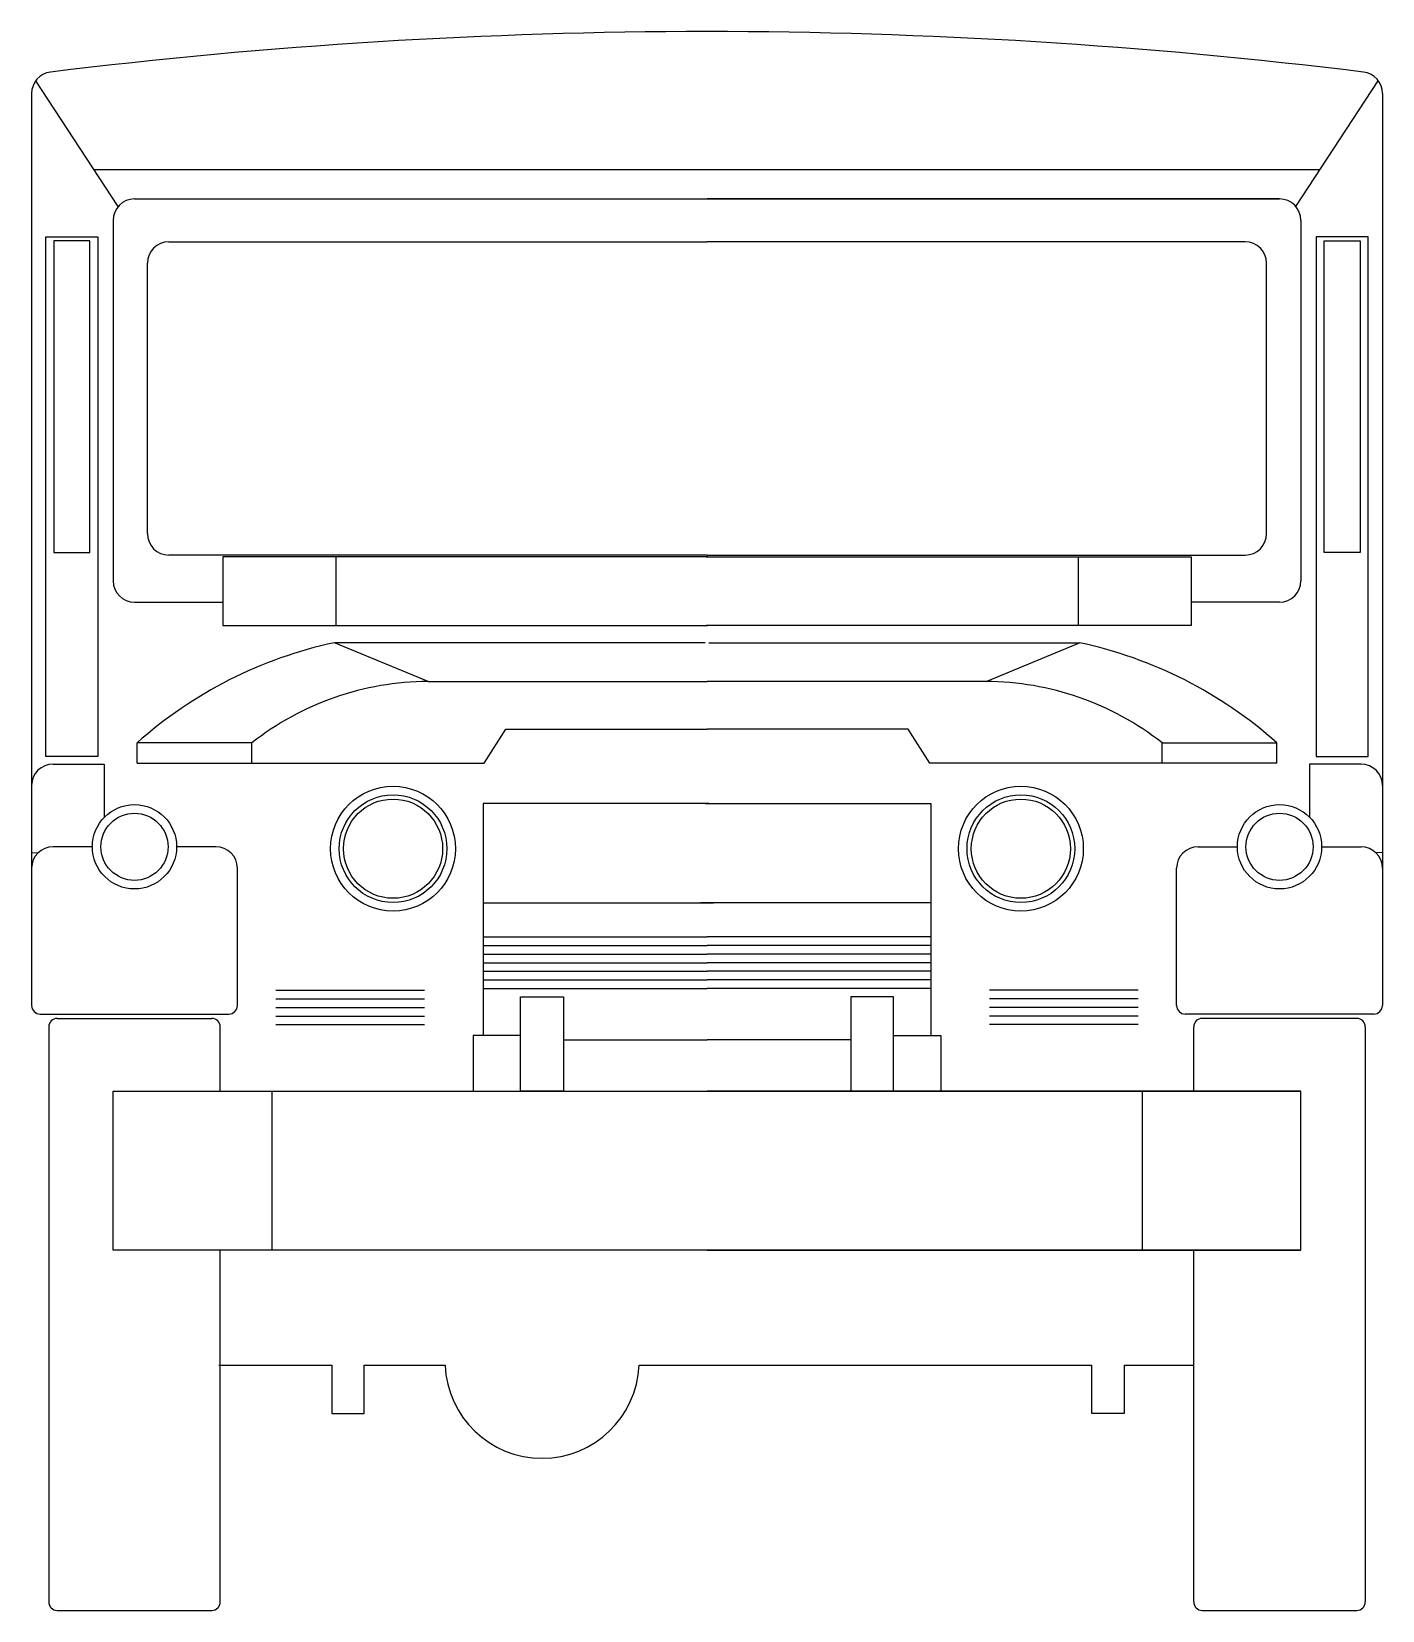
# Model space of a CAD drawing. Extents: x -83 to 81, y 0 to 192.
import ezdxf

# ---------------------------------------------------------------- set-up
doc = ezdxf.new("R2010")
doc.units = 0
doc.header["$LTSCALE"] = 50
doc.header["$MEASUREMENT"] = 0
doc.layers.get('0').update_dxf_attribs({"linetype": 'CONTINUOUS'})

msp = doc.modelspace()

# ---------------------------------------------------------------- linework, layer by layer
at = {"color": 0, "linetype": 'ByBlock'}
for p, q in [((-82.79, 184.05), (-82.79, 90.14)), ((-72.3, 170.34), (-82.29, 185.58)), ((70.52, 170.34), (80.51, 185.58)), ((81.01, 184.05), (81.01, 90.14)), ((-75.24, 174.82), (73.46, 174.82)), ((-70.31, 171.26), (68.53, 171.26)), ((-70.31, 171.26), (-0.89, 171.26)), ((68.53, 171.26), (-0.89, 171.26)), ((-72.91, 168.66), (-72.91, 124.98)), ((71.13, 168.66), (71.13, 124.98)), ((-81.06, 103.7), (-81.06, 166.67)), ((-81.06, 166.67), (-74.76, 166.67)), ((-74.76, 166.67), (-74.76, 103.7)), ((72.98, 166.67), (72.98, 103.7)), ((79.28, 166.67), (72.98, 166.67)), ((79.28, 103.7), (79.28, 166.67)), ((-80.09, 166.19), (-80.09, 128.41)), ((-75.73, 166.19), (-80.09, 166.19)), ((-75.73, 128.41), (-75.73, 166.19)), ((-66.15, 166.06), (-0.89, 166.06)), ((64.37, 166.06), (-0.89, 166.06)), ((73.95, 128.41), (73.95, 166.19)), ((73.95, 166.19), (78.31, 166.19)), ((78.31, 166.19), (78.31, 128.41)), ((-68.75, 130.7), (-68.75, 163.46)), ((66.97, 130.7), (66.97, 163.46)), ((-80.09, 128.41), (-75.73, 128.41)), ((78.31, 128.41), (73.95, 128.41)), ((-0.89, 128.1), (-66.15, 128.1)), ((-0.8, 127.87), (-59.61, 127.87)), ((-59.61, 127.87), (-59.61, 119.54)), ((-45.89, 127.87), (-45.89, 119.54)), ((-0.99, 127.87), (57.83, 127.87)), ((-0.89, 128.1), (64.37, 128.1)), ((44.1, 127.87), (44.1, 119.54)), ((57.83, 127.87), (57.83, 119.54)), ((-70.31, 122.38), (-59.61, 122.38)), ((68.53, 122.38), (57.83, 122.38)), ((-59.61, 119.54), (-0.8, 119.54)), ((57.83, 119.54), (-0.99, 119.54)), ((-1.1, 117.46), (-46.06, 117.46)), ((-34.72, 112.78), (-46.06, 117.46)), ((-0.68, 117.46), (44.28, 117.46)), ((32.94, 112.78), (44.28, 117.46)), ((-34.72, 112.78), (-0.89, 112.78)), ((32.94, 112.78), (-0.89, 112.78)), ((-56.08, 105.32), (-70, 105.32)), ((-70, 102.88), (-70, 105.32)), ((-56.08, 102.88), (-56.08, 105.32)), ((-27.92, 102.88), (-25.28, 106.98)), ((-25.28, 106.98), (-0.89, 106.98)), ((23.5, 106.98), (-0.89, 106.98)), ((26.14, 102.88), (23.5, 106.98)), ((54.3, 102.88), (54.3, 105.32)), ((54.3, 105.32), (68.21, 105.32)), ((68.21, 102.88), (68.21, 105.32)), ((-74.76, 103.7), (-81.06, 103.7)), ((72.98, 103.7), (79.28, 103.7)), ((-80.19, 102.77), (-73.97, 102.77)), ((-73.97, 102.77), (-73.97, 96.32)), ((-70, 102.88), (-27.92, 102.88)), ((68.21, 102.88), (26.14, 102.88)), ((78.41, 102.77), (72.18, 102.77)), ((72.18, 102.77), (72.18, 96.32)), ((-82.79, 100.17), (-82.79, 92.03)), ((81.01, 100.17), (81.01, 92.03)), ((-0.66, 97.98), (-28.02, 97.98)), ((-28.02, 97.98), (-28.02, 69.86)), ((-1.12, 97.98), (26.23, 97.98)), ((26.23, 97.98), (26.23, 69.86)), ((-82.79, 92.03), (-81.99, 92.02)), ((-75.42, 92.74), (-80.19, 92.74)), ((-60.43, 92.74), (-65.2, 92.74)), ((58.65, 92.74), (63.42, 92.74)), ((73.64, 92.74), (78.41, 92.74)), ((81.01, 92.03), (80.21, 92.02)), ((-82.79, 90.14), (-82.79, 73.5)), ((-57.83, 73.5), (-57.83, 90.14)), ((56.05, 73.5), (56.05, 90.14)), ((81.01, 90.14), (81.01, 73.5)), ((-28.02, 85.95), (-0.11, 85.95)), ((26.23, 85.95), (-1.67, 85.95)), ((-28.02, 81.81), (-0.89, 81.81)), ((-28.02, 80.77), (-0.89, 80.77)), ((26.23, 81.81), (-0.89, 81.81)), ((26.23, 80.77), (-0.89, 80.77)), ((-28.02, 79.73), (-0.89, 79.73)), ((-28.02, 78.69), (-0.89, 78.69)), ((26.23, 79.73), (-0.89, 79.73)), ((26.23, 78.69), (-0.89, 78.69)), ((-28.02, 77.65), (-0.89, 77.65)), ((-28.02, 76.61), (-0.89, 76.61)), ((26.23, 77.65), (-0.89, 77.65)), ((26.23, 76.61), (-0.89, 76.61)), ((-53.18, 75.35), (-35.13, 75.35)), ((-28.02, 75.57), (-0.89, 75.57)), ((26.23, 75.57), (-0.89, 75.57)), ((51.4, 75.35), (33.35, 75.35)), ((-53.18, 74.31), (-35.13, 74.31)), ((-53.18, 73.27), (-35.13, 73.27)), ((-23.51, 63.1), (-23.51, 74.54)), ((-23.51, 74.54), (-18.31, 74.54)), ((-18.31, 74.54), (-18.31, 63.1)), ((16.53, 74.54), (16.53, 63.1)), ((21.73, 74.54), (16.53, 74.54)), ((21.73, 63.1), (21.73, 74.54)), ((51.4, 74.31), (33.35, 74.31)), ((51.4, 73.27), (33.35, 73.27)), ((-81.75, 72.46), (-58.87, 72.46)), ((-80.71, 70.9), (-80.71, 1.22)), ((-79.67, 71.94), (-60.95, 71.94)), ((-59.91, 63.1), (-59.91, 70.9)), ((-53.18, 72.23), (-35.13, 72.23)), ((-53.18, 71.19), (-35.13, 71.19)), ((51.4, 72.23), (33.35, 72.23)), ((51.4, 71.19), (33.35, 71.19)), ((79.97, 72.46), (57.09, 72.46)), ((58.13, 63.1), (58.13, 70.9)), ((77.89, 71.94), (59.17, 71.94)), ((78.93, 70.9), (78.93, 1.22)), ((-29.23, 69.86), (-29.23, 63.1)), ((-23.51, 69.86), (-29.23, 69.86)), ((-23.51, 63.1), (-23.51, 69.86)), ((-18.31, 69.34), (-0.89, 69.34)), ((16.53, 69.34), (-0.89, 69.34)), ((21.73, 69.86), (27.45, 69.86)), ((21.73, 63.1), (21.73, 69.86)), ((27.45, 69.86), (27.45, 63.1)), ((-72.91, 63.1), (71.13, 63.1)), ((-72.91, 63.1), (-0.89, 63.1)), ((-72.91, 43.86), (-72.91, 63.1)), ((-53.67, 63.1), (-53.67, 43.86)), ((-18.31, 63.1), (-23.51, 63.1)), ((71.13, 63.1), (-0.89, 63.1)), ((16.53, 63.1), (21.73, 63.1)), ((51.89, 63.1), (51.89, 43.86)), ((71.13, 43.86), (71.13, 63.1)), ((71.13, 43.86), (-72.91, 43.86)), ((-0.89, 43.86), (-72.91, 43.86)), ((-59.91, 1.22), (-59.91, 43.86)), ((-0.89, 43.86), (71.13, 43.86)), ((58.13, 1.22), (58.13, 43.86)), ((-60.1, 29.91), (-46.38, 29.91)), ((-46.38, 29.91), (-46.38, 24.04)), ((-42.45, 24.04), (-42.45, 29.91)), ((-42.45, 29.91), (-32.65, 29.91)), ((-9.13, 29.91), (45.76, 29.91)), ((45.76, 24.04), (45.76, 29.91)), ((49.68, 29.91), (49.68, 24.04)), ((49.68, 29.91), (58.13, 29.91)), ((-46.38, 24.04), (-42.45, 24.04)), ((49.68, 24.04), (45.76, 24.04)), ((-79.67, 0.18), (-60.95, 0.18)), ((59.17, 0.18), (77.89, 0.18))]:
    msp.add_line(p, q, dxfattribs=at)
for centre, radius in [((-38.96, 92.51), 7.57), ((37.17, 92.51), 7.57), ((-70.31, 92.74), 5.11), ((-38.96, 92.51), 6.53), ((-38.96, 92.51), 6.01), ((37.17, 92.51), 6.53), ((37.17, 92.51), 6.01), ((68.53, 92.74), 5.11), ((-70.31, 92.74), 4.07), ((68.53, 92.74), 4.07)]:
    msp.add_circle(centre, radius, dxfattribs=at)
for centre, radius, start, end in [((-0.11, -468.3), 659.85, 90.06773, 96.99839), ((-1.67, -468.3), 659.85, 83.00161, 89.93227), ((-80.19, 184.05), 2.6, 96.9984, 180), ((78.41, 184.05), 2.6, 0, 83.0016), ((-70.31, 168.66), 2.6, 90, 180), ((68.53, 168.66), 2.6, 0, 90), ((-66.15, 163.46), 2.6, 90, 180), ((64.37, 163.46), 2.6, 0, 90), ((-66.15, 130.7), 2.6, 180, 270), ((64.37, 130.7), 2.6, 270, 0), ((-70.31, 124.98), 2.6, 180, 270), ((68.53, 124.98), 2.6, 270, 0), ((-35.09, 66.16), 52.47, 102.0717, 131.7107), ((33.3, 66.16), 52.47, 48.2893, 77.9283), ((-34.53, 77.88), 34.9, 90.3094, 128.1455), ((32.75, 77.88), 34.9, 51.8545, 89.6906), ((-80.19, 100.17), 2.6, 90, 180), ((78.41, 100.17), 2.6, 0, 90), ((-80.19, 90.14), 2.6, 90, 180), ((-60.43, 90.14), 2.6, 0, 90), ((58.65, 90.14), 2.6, 90, 180), ((78.41, 90.14), 2.6, 0, 90), ((-81.75, 73.5), 1.04, 180, 270), ((-58.87, 73.5), 1.04, 270, 0), ((57.09, 73.5), 1.04, 180, 270), ((79.97, 73.5), 1.04, 270, 0), ((-79.67, 70.9), 1.04, 90, 180), ((-60.95, 70.9), 1.04, 0, 90), ((59.17, 70.9), 1.04, 90, 180), ((77.89, 70.9), 1.04, 0, 90), ((-20.89, 30.4), 11.77, 182.3845, 357.6155), ((-79.67, 1.22), 1.04, 180, 270), ((-60.95, 1.22), 1.04, 270, 0), ((59.17, 1.22), 1.04, 180, 270), ((77.89, 1.22), 1.04, 270, 0)]:
    msp.add_arc(centre, radius, start, end, dxfattribs=at)

doc.saveas('drawing.dxf')
